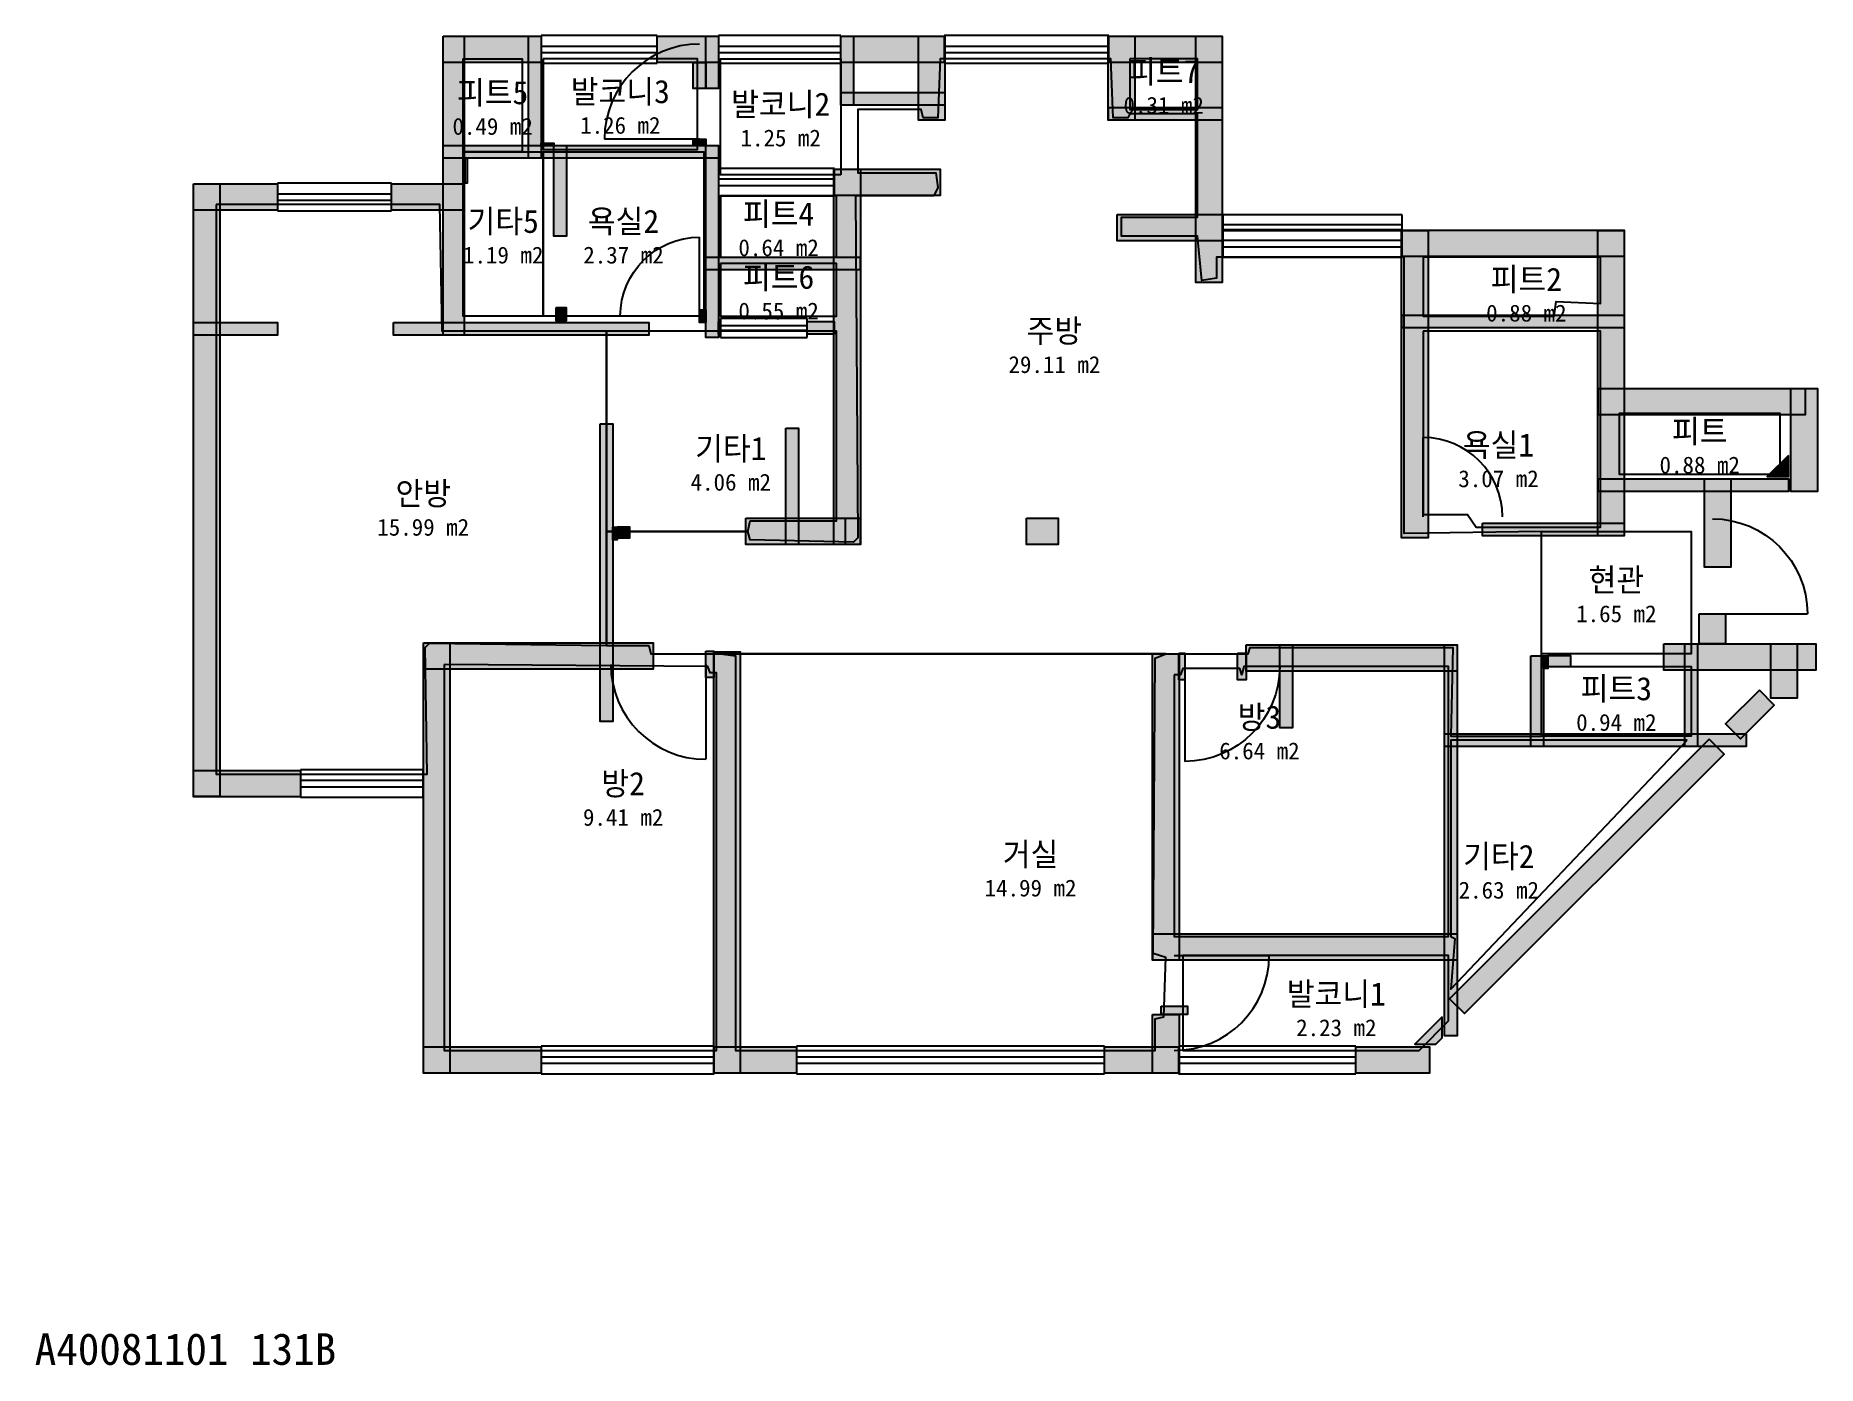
# Model space of a CAD drawing. Header units: millimetres. Extents: x 9 to 16895, y -905 to 11700.
import ezdxf
from ezdxf.enums import TextEntityAlignment as Align

# ---------------------------------------------------------------- set-up
doc = ezdxf.new("R2010")
doc.units = ezdxf.units.MM
for name, color, linetype in [('A-ANNO-TEXT', 7, 'Continuous'), ('A-AREA', 9, 'Continuous'), ('A-AREA-IDEN', 7, 'Continuous'), ('A-DOOR', 4, 'Continuous'), ('A-GLAZ', 5, 'Continuous'), ('A-WALL-EXTR', 7, 'Continuous'), ('A-WALL-PATT', 8, 'Continuous'), ('A-WALL-PRTN', 8, 'Continuous'), ('A-WALL-STRC', 7, 'Continuous')]:
    doc.layers.add(name, color=color, linetype=linetype)

# ---------------------------------------------------------------- blocks, each defined once
blk = doc.blocks.new('JJ-DOOR-SWING')
blk.add_line((0, 0), (0, 1000))
blk.add_arc((0, 0), 1000, 0, 90)
at = {"flags": 1}
for tag, p in [('WIDTH', (0, -150)), ('TYPE', (0, -250))]:
    blk.add_attdef(tag, p, '', height=80, dxfattribs=at)
blk = doc.blocks.new('JJ-WIN-DOUBLE')
for p, q in [((1000, 500), (0, 500)), ((0, 500), (0, -500)), ((1000, -500), (1000, 500)), ((0, 120), (1000, 120)), ((0, -120), (1000, -120)), ((0, -500), (1000, -500))]:
    blk.add_line(p, q)
at = {"flags": 1}
for tag, p in [('WIDTH', (0, -700)), ('TYPE', (0, -800))]:
    blk.add_attdef(tag, p, '', height=80, dxfattribs=at)

msp = doc.modelspace()

# ---------------------------------------------------------------- linework, layer by layer
at = {"layer": 'A-AREA'}
for points in [[(4060, 10600), (4060, 11480), (4620, 11480), (4620, 10600)], [(4820, 11480), (4820, 10620), (6280, 10620), (6280, 11480)], [(5420, 7000), (5420, 5920), (5820, 5920), (5840, 5840), (11500, 5840), (11520, 5900), (13440, 5900), (13420, 5060), (14280, 5060), (14280, 7000), (12980, 6980), (12980, 9600), (11200, 9600), (11200, 9400), (11060, 9380), (11020, 9800), (10300, 9800), (10300, 9980), (11020, 9980), (11020, 10960), (10380, 10960), (10360, 10920), (10220, 10920), (10200, 11480), (8580, 11480), (8560, 10920), (8420, 10920), (8400, 11000), (7800, 11000), (7800, 10400), (8540, 10400), (8560, 10260), (8520, 10180), (7780, 10180), (7800, 6940), (7760, 6900), (6780, 6920), (6760, 7000)], [(7640, 10380), (6500, 10380), (6500, 11480), (7640, 11480)], [(10380, 11480), (10380, 11000), (11020, 11000), (11020, 11480)], [(4820, 9040), (4060, 9040), (4060, 10600), (4820, 10600)], [(4820, 10600), (6340, 10600), (6340, 9040), (4820, 9040)], [(6500, 10180), (6500, 9600), (7600, 9600), (7600, 10180)], [(1720, 10100), (1720, 4700), (3720, 4700), (3700, 5900), (3740, 5940), (5420, 5920), (5420, 8900), (3860, 8900), (3840, 10100)], [(6500, 9540), (6500, 9040), (7600, 9040), (7600, 9540)], [(13160, 9600), (13160, 9040), (14400, 9040), (14420, 9180), (14840, 9160), (14840, 9600)], [(5420, 8900), (5420, 7000), (6760, 7000), (6780, 7100), (7600, 7100), (7600, 8900)], [(13160, 8900), (13160, 7160), (13580, 7160), (13660, 7040), (14840, 7040), (14840, 8900)], [(16540, 7540), (15020, 7540), (15020, 8120), (16540, 8120)], [(14280, 5840), (14280, 7000), (15700, 7000), (15700, 5840)], [(6500, 5840), (6640, 5820), (6640, 2080), (10620, 2080), (10620, 2380), (10700, 2400), (10720, 2960), (10600, 3000), (10620, 5800), (10720, 5840)], [(3880, 5740), (3880, 2080), (6460, 2080), (6460, 5660), (6400, 5660), (6380, 5720)], [(10800, 5640), (10800, 3160), (13400, 3160), (13400, 5720), (11460, 5720), (11440, 5640), (11420, 5700), (10880, 5700), (10860, 5640)], [(14280, 5060), (14280, 5720), (15700, 5720), (15700, 5060)], [(15660, 5020), (13420, 5020), (13420, 3160), (13460, 3140), (13420, 2660)], [(10880, 2980), (10880, 2080), (13120, 2080), (13400, 2360), (13400, 2980)]]:
    msp.add_lwpolyline(points, close=True, dxfattribs=at)
at = {"layer": 'A-WALL-EXTR'}
for points in [[(3870, 11695), (4800, 11695), (4800, 11445), (3870, 11445)], [(5900, 11695), (6480, 11695), (6480, 11445), (5900, 11445)], [(7640, 11695), (8624, 11695), (8624, 11445), (7640, 11445)], [(8375, 11694), (8625, 11694), (8625, 10900), (8375, 10900)], [(10175, 11694), (10425, 11694), (10425, 10900), (10175, 10900)], [(10176, 11695), (11254, 11695), (11254, 11445), (10176, 11445)], [(11005, 11694), (11255, 11694), (11255, 9360), (11005, 9360)], [(4800, 10680), (4920, 10680), (4920, 10660), (4800, 10660)], [(4080, 10540), (4100, 10540), (4100, 10300), (4080, 10300)], [(7575, 10434), (7825, 10434), (7825, 6876), (7575, 6876)], [(7576, 10435), (8580, 10435), (8580, 10185), (7576, 10185)], [(1505, 10294), (1755, 10294), (1755, 4486), (1505, 4486)], [(1506, 10295), (2300, 10295), (2300, 10045), (1506, 10045)], [(3380, 10295), (4070, 10295), (4070, 10045), (3380, 10045)], [(10260, 10005), (11254, 10005), (11254, 9755), (10260, 9755)], [(12955, 9854), (13205, 9854), (13205, 6940), (12955, 6940)], [(12956, 9855), (15064, 9855), (15064, 9605), (12956, 9605)], [(14815, 9854), (15065, 9854), (15065, 6960), (14815, 6960)], [(4940, 9120), (4940, 9000), (5040, 9000), (5040, 9120)], [(14816, 8355), (16780, 8355), (16780, 8105), (14816, 8105)], [(16645, 8354), (16895, 8354), (16895, 7380), (16645, 7380)], [(16620, 7720), (16420, 7520), (16620, 7520)], [(15825, 7500), (16075, 7500), (16075, 6660), (15825, 6660)], [(6740, 7125), (7824, 7125), (7824, 6875), (6740, 6875)], [(7120, 7125), (7680, 7125), (7680, 6875), (7120, 6875)], [(9400, 7125), (9700, 7125), (9700, 6875), (9400, 6875)], [(5480, 7040), (5520, 7040), (5520, 6920), (5480, 6920)], [(5520, 7040), (5520, 6940), (5640, 6940), (5640, 7040)], [(15775, 6220), (16025, 6220), (16025, 5934), (15775, 5934)], [(3685, 5944), (3935, 5944), (3935, 1866), (3685, 1866)], [(3686, 5945), (5860, 5945), (5860, 5695), (3686, 5695)], [(11480, 5925), (13480, 5925), (13480, 5675), (11480, 5675)], [(15440, 5935), (16880, 5935), (16880, 5685), (15440, 5685)], [(16455, 5934), (16705, 5934), (16705, 5420), (16455, 5420)], [(6360, 5865), (6436, 5865), (6436, 5615), (6360, 5615)], [(6435, 5860), (6685, 5860), (6685, 1866), (6435, 1866)], [(10595, 5840), (10845, 5840), (10845, 2936), (10595, 2936)], [(10844, 5845), (10900, 5845), (10900, 5595), (10844, 5595)], [(11400, 5845), (11480, 5845), (11480, 5595), (11400, 5595)], [(14300, 5820), (14340, 5820), (14340, 5700), (14300, 5700)], [(14340, 5820), (14340, 5720), (14560, 5720), (14560, 5820)], [(1506, 4735), (2520, 4735), (2520, 4485), (1506, 4485)], [(10596, 3185), (13480, 3185), (13480, 2935), (10596, 2935)], [(10595, 2420), (10845, 2420), (10845, 1866), (10595, 1866)], [(10675, 2500), (10925, 2500), (10925, 2420), (10675, 2420)], [(13340, 2400), (13080, 2140), (13280, 2140), (13340, 2200)], [(3686, 2115), (4800, 2115), (4800, 1865), (3686, 1865)], [(6436, 2115), (7220, 2115), (7220, 1865), (6436, 1865)], [(10140, 2115), (10844, 2115), (10844, 1865), (10140, 1865)], [(12520, 2115), (13220, 2115), (13220, 1865), (12520, 1865)]]:
    msp.add_lwpolyline(points, close=True, dxfattribs=at)
at = {"layer": 'A-WALL-PATT', "color": 8}
for points in [[(3870, 11695), (4800, 11695), (3870, 11445), (4800, 11445)], [(3870, 11694), (4070, 11694), (3870, 8860), (4070, 8860)], [(4680, 11694), (4800, 11694), (4680, 10540), (4800, 10540)], [(5900, 11695), (6480, 11695), (5900, 11445), (6480, 11445)], [(6360, 11694), (6480, 11694), (6360, 11200), (6480, 11200)], [(7640, 11695), (8624, 11695), (7640, 11445), (8624, 11445)], [(7640, 11694), (7760, 11694), (7640, 11040), (7760, 11040)], [(8375, 11694), (8625, 11694), (8375, 10900), (8625, 10900)], [(10175, 11694), (10425, 11694), (10175, 10900), (10425, 10900)], [(10176, 11695), (11254, 11695), (10176, 11445), (11254, 11445)], [(11005, 11694), (11255, 11694), (11005, 9360), (11255, 9360)], [(6240, 11446), (6360, 11446), (6240, 11200), (6360, 11200)], [(7640, 11160), (8624, 11160), (7640, 11040), (8624, 11040)], [(10176, 11020), (11254, 11020), (10176, 10900), (11254, 10900)], [(3870, 10660), (6480, 10660), (3870, 10540), (6480, 10540)], [(4800, 10680), (4800, 10660), (4920, 10660)], [(4920, 10660), (4920, 10680), (4800, 10680)], [(4920, 10660), (5040, 10660), (4920, 9800), (5040, 9800)], [(6240, 10720), (6360, 10720), (6240, 10660), (6360, 10660)], [(6360, 10660), (6480, 10660), (6360, 8840), (6480, 8840)], [(4080, 10540), (4080, 10300), (4100, 10300)], [(4100, 10300), (4100, 10540), (4080, 10540)], [(7575, 10434), (7825, 10434), (7575, 6876), (7825, 6876)], [(7576, 10435), (8580, 10435), (7576, 10185), (8580, 10185)], [(1505, 10294), (1755, 10294), (1505, 4486), (1755, 4486)], [(1506, 10295), (2300, 10295), (1506, 10045), (2300, 10045)], [(3380, 10295), (4070, 10295), (3380, 10045), (4070, 10045)], [(10260, 10005), (11254, 10005), (10260, 9755), (11254, 9755)], [(12955, 9854), (13205, 9854), (12955, 6940), (13205, 6940)], [(12956, 9855), (15064, 9855), (12956, 9605), (15064, 9605)], [(14815, 9854), (15065, 9854), (14815, 6960), (15065, 6960)], [(6360, 9600), (7824, 9600), (6360, 9480), (7824, 9480)], [(5040, 9120), (4940, 9120), (4940, 9000)], [(4940, 9000), (5040, 9000), (5040, 9120)], [(1506, 8980), (2300, 8980), (1506, 8860), (2300, 8860)], [(3400, 8980), (5820, 8980), (3400, 8860), (5820, 8860)], [(6300, 9100), (6360, 9100), (6300, 8980), (6360, 8980)], [(6480, 8990), (6500, 8990), (6480, 8870), (6500, 8870)], [(7320, 8990), (7576, 8990), (7320, 8870), (7576, 8870)], [(12956, 9050), (15064, 9050), (12956, 8930), (15064, 8930)], [(14816, 8355), (16780, 8355), (14816, 8105), (16780, 8105)], [(16645, 8354), (16895, 8354), (16645, 7380), (16895, 7380)], [(5360, 8020), (5480, 8020), (5360, 5200), (5480, 5200)], [(7120, 7980), (7240, 7980), (7120, 6876), (7240, 6876)], [(16620, 7720), (16420, 7520), (16620, 7520)], [(14816, 7500), (16620, 7500), (14816, 7380), (16620, 7380)], [(15825, 7500), (16075, 7500), (15825, 6660), (16075, 6660)], [(6740, 7125), (7824, 7125), (6740, 6875), (7824, 6875)], [(7120, 7125), (7680, 7125), (7120, 6875), (7680, 6875)], [(9400, 7125), (9700, 7125), (9400, 6875), (9700, 6875)], [(5480, 7040), (5480, 6920), (5520, 6920)], [(5520, 6920), (5520, 7040), (5480, 7040)], [(5640, 7040), (5520, 7040), (5520, 6940)], [(5520, 6940), (5640, 6940), (5640, 7040)], [(13720, 7080), (15064, 7080), (13720, 6960), (15064, 6960)], [(15775, 6220), (16025, 6220), (15775, 5934), (16025, 5934)], [(3685, 5944), (3935, 5944), (3685, 1866), (3935, 1866)], [(3686, 5945), (5860, 5945), (3686, 5695), (5860, 5695)], [(11480, 5925), (13480, 5925), (11480, 5675), (13480, 5675)], [(11800, 5924), (11920, 5924), (11800, 5140), (11920, 5140)], [(13360, 5924), (13480, 5924), (13360, 2220), (13480, 2220)], [(15440, 5935), (16880, 5935), (15440, 5685), (16880, 5685)], [(15640, 5934), (15760, 5934), (15640, 4960), (15760, 4960)], [(16455, 5934), (16705, 5934), (16455, 5420), (16705, 5420)], [(6360, 5865), (6436, 5865), (6360, 5615), (6436, 5615)], [(6435, 5860), (6685, 5860), (6435, 1866), (6685, 1866)], [(10595, 5840), (10845, 5840), (10595, 2936), (10845, 2936)], [(10844, 5845), (10900, 5845), (10844, 5595), (10900, 5595)], [(11400, 5845), (11480, 5845), (11400, 5595), (11480, 5595)], [(14180, 5820), (14300, 5820), (14180, 4960), (14300, 4960)], [(14300, 5820), (14300, 5700), (14340, 5700)], [(14340, 5700), (14340, 5820), (14300, 5820)], [(14560, 5820), (14340, 5820), (14340, 5720)], [(14340, 5720), (14560, 5720), (14560, 5820)], [(16345, 5495), (16025, 5175), (16487, 5353), (16167, 5033)], [(13360, 5080), (16220, 5080), (13360, 4960), (16220, 4960)], [(15869, 5031), (13409, 2571), (16011, 4889), (13551, 2429)], [(1506, 4735), (2520, 4735), (1506, 4485), (2520, 4485)], [(10596, 3185), (13480, 3185), (10596, 2935), (13480, 2935)], [(10595, 2420), (10845, 2420), (10595, 1866), (10845, 1866)], [(10675, 2500), (10925, 2500), (10675, 2420), (10925, 2420)], [(13340, 2200), (13340, 2400), (13080, 2140)], [(13080, 2140), (13280, 2140), (13340, 2200)], [(3686, 2115), (4800, 2115), (3686, 1865), (4800, 1865)], [(6436, 2115), (7220, 2115), (6436, 1865), (7220, 1865)], [(10140, 2115), (10844, 2115), (10140, 1865), (10844, 1865)], [(12520, 2115), (13220, 2115), (12520, 1865), (13220, 1865)]]:
    msp.add_solid(points, dxfattribs=at)
at = {"layer": 'A-WALL-PRTN'}
for points in [[(4680, 11694), (4800, 11694), (4800, 10540), (4680, 10540)], [(6360, 11694), (6480, 11694), (6480, 11200), (6360, 11200)], [(7640, 11694), (7760, 11694), (7760, 11040), (7640, 11040)], [(6240, 11446), (6360, 11446), (6360, 11200), (6240, 11200)], [(7640, 11160), (8624, 11160), (8624, 11040), (7640, 11040)], [(10176, 11020), (11254, 11020), (11254, 10900), (10176, 10900)], [(3870, 10660), (6480, 10660), (6480, 10540), (3870, 10540)], [(4920, 10660), (5040, 10660), (5040, 9800), (4920, 9800)], [(6240, 10720), (6360, 10720), (6360, 10660), (6240, 10660)], [(6360, 10660), (6480, 10660), (6480, 8840), (6360, 8840)], [(6360, 9600), (7824, 9600), (7824, 9480), (6360, 9480)], [(1506, 8980), (2300, 8980), (2300, 8860), (1506, 8860)], [(3400, 8980), (5820, 8980), (5820, 8860), (3400, 8860)], [(6300, 9100), (6360, 9100), (6360, 8980), (6300, 8980)], [(6480, 8990), (6500, 8990), (6500, 8870), (6480, 8870)], [(7320, 8990), (7576, 8990), (7576, 8870), (7320, 8870)], [(12956, 9050), (15064, 9050), (15064, 8930), (12956, 8930)], [(5360, 8020), (5480, 8020), (5480, 5200), (5360, 5200)], [(7120, 7980), (7240, 7980), (7240, 6876), (7120, 6876)], [(14816, 7500), (16620, 7500), (16620, 7380), (14816, 7380)], [(13720, 7080), (15064, 7080), (15064, 6960), (13720, 6960)], [(11800, 5924), (11920, 5924), (11920, 5140), (11800, 5140)], [(13360, 5924), (13480, 5924), (13480, 2220), (13360, 2220)], [(15640, 5934), (15760, 5934), (15760, 4960), (15640, 4960)], [(14180, 5820), (14300, 5820), (14300, 4960), (14180, 4960)], [(13360, 5080), (16220, 5080), (16220, 4960), (13360, 4960)]]:
    msp.add_lwpolyline(points, close=True, dxfattribs=at)
at = {"layer": 'A-WALL-STRC'}
for points in [[(3870, 11694), (4070, 11694), (4070, 8860), (3870, 8860)], [(16345, 5495), (16025, 5175), (16167, 5033), (16487, 5353)], [(15869, 5031), (13409, 2571), (13551, 2429), (16011, 4889)]]:
    msp.add_lwpolyline(points, close=True, dxfattribs=at)

# ---------------------------------------------------------------- block references
at = {"layer": 'A-DOOR'}
for p, xscale, yscale, rotation in [((6300, 10720), 0.9, 0.9, 90), ((6300, 9040), 0.75, -0.75, 180), ((15900, 6220), 0.9, -0.9, 90), ((6360, 5740), 0.9, 0.9, 180), ((10800, 2980), 0.9, 0.9, -90)]:
    msp.add_blockref('JJ-DOOR-SWING', p, dxfattribs=dict(at, xscale=xscale, yscale=yscale, rotation=rotation))
for p, xscale, yscale in [((13160, 7140), 0.75, 0.75), ((10900, 5720), 0.9, -0.9)]:
    msp.add_blockref('JJ-DOOR-SWING', p, dxfattribs=dict(at, xscale=xscale, yscale=yscale))
at = {"layer": 'A-GLAZ'}
for p, xscale, yscale in [((4800, 11570), 1.1, 0.26), ((6480, 11570), 1.16, 0.26), ((8620, 11570), 1.56, 0.26), ((6480, 10310), 1.1, 0.26), ((2300, 10170), 1.08, 0.26), ((11260, 9880), 1.7, 0.24), ((11260, 9730), 1.7, 0.26), ((6500, 8930), 0.82, 0.18), ((2520, 4610), 1.16, 0.26), ((4800, 1990), 1.64, 0.26), ((7220, 1990), 2.92, 0.26), ((10840, 1990), 1.68, 0.26)]:
    msp.add_blockref('JJ-WIN-DOUBLE', p, dxfattribs=dict(at, xscale=xscale, yscale=yscale))

# ---------------------------------------------------------------- texts
at = {"layer": 'A-ANNO-TEXT'}
msp.add_text('A40081101 131B', height=300, dxfattribs=at).set_placement((0, -900))
at = {"layer": 'A-AREA-IDEN'}
for s, height, p in [('피트7', 220, (10700, 11360)), ('피트5', 220, (4340, 11160)), ('발코니3', 220, (5550, 11170)), ('발코니2', 220, (7070, 11050)), ('0.31 m2', 160, (10700, 11040)), ('0.49 m2', 160, (4340, 10840)), ('1.26 m2', 160, (5550, 10850)), ('1.25 m2', 160, (7070, 10730)), ('피트4', 220, (7050, 10010)), ('기타5', 220, (4440, 9940)), ('욕실2', 220, (5580, 9940)), ('1.19 m2', 160, (4440, 9620)), ('2.37 m2', 160, (5580, 9620)), ('0.64 m2', 160, (7050, 9690)), ('피트6', 220, (7050, 9410)), ('피트2', 220, (14137, 9390)), ('0.55 m2', 160, (7050, 9090)), ('0.88 m2', 160, (14137, 9070)), ('주방', 220, (9664, 8902)), ('29.11 m2', 160, (9664, 8582)), ('욕실1', 220, (13873, 7820)), ('피트', 220, (15780, 7950)), ('기타1', 220, (6597, 7787)), ('0.88 m2', 160, (15780, 7630)), ('안방', 220, (3682, 7360)), ('4.06 m2', 160, (6597, 7467)), ('3.07 m2', 160, (13873, 7500)), ('15.99 m2', 160, (3682, 7040)), ('현관', 220, (14990, 6540)), ('1.65 m2', 160, (14990, 6220)), ('피트3', 220, (14990, 5510)), ('방3', 220, (11607, 5240)), ('0.94 m2', 160, (14990, 5190)), ('6.64 m2', 160, (11607, 4920)), ('방2', 220, (5577, 4610)), ('9.41 m2', 160, (5577, 4290)), ('거실', 220, (9438, 3940)), ('기타2', 220, (13876, 3920)), ('14.99 m2', 160, (9438, 3620)), ('2.63 m2', 160, (13876, 3600)), ('발코니1', 220, (12336, 2616)), ('2.23 m2', 160, (12336, 2296))]:
    msp.add_text(s, height=height, dxfattribs=at).set_placement(p, align=Align.MIDDLE_CENTER)

doc.saveas('drawing.dxf')
